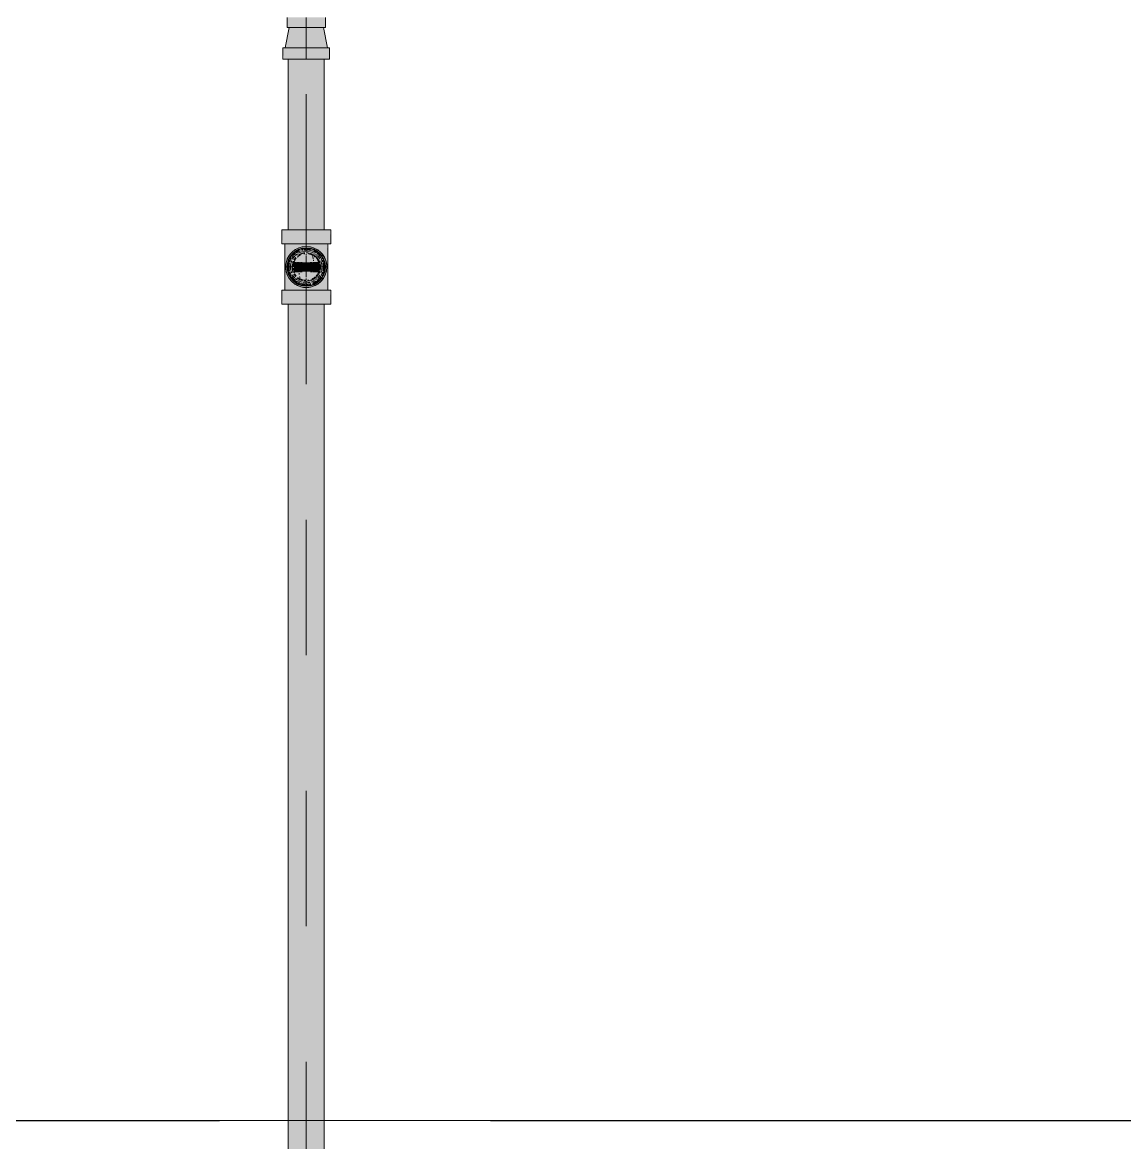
# Model space of a CAD drawing. Header units: millimetres. Extents: x -4000 to 187956, y -58990 to 162485.
# Drawn here: x 96417 to 97709, y 135424 to 136737 of the extents above; entities that cross this region are included whole.
import ezdxf

# ---------------------------------------------------------------- set-up
doc = ezdxf.new("R2010")
doc.units = ezdxf.units.MM
for name, pattern in [('Dash 1_16_', [317.5, 158.75, -158.75]), ('Grid Line', [2222.5, 1270, -317.5, 317.5, -317.5]), ('Grid Line 12_5mm', [2150, 1250, -300, 300, -300])]:
    doc.linetypes.add(name, pattern=pattern)
for name, color, linetype, lineweight in [('F-SPRN', 3, 'Continuous', 9), ('P-PIPE', 3, 'Continuous', 9), ('P-PIPE-CNTR', 3, 'Continuous', 9), ('S-GRID', 1, 'Continuous', 30)]:
    doc.layers.add(name, color=color, linetype=linetype, lineweight=lineweight)

# ---------------------------------------------------------------- blocks, each defined once
blk = doc.blocks.new('CMF2_NHAXUONG_A_rvt-1-FFS - TANG 1')
at = {"layer": 'S-GRID', "linetype": 'Grid Line 12_5mm', "lineweight": 9}
blk.add_line((-824.3, 135450), (183641.1, 135450), dxfattribs=at)
blk = doc.blocks.new('Sprinkler_Up - DN20-V1008-FFS - TANG 1')
at = {"layer": 'F-SPRN', "transparency": 33554534}
for points in [[(-13.5, 0), (-3.9, 0.7), (-1.7, 2.9), (-1.2, 3.5), (-0.6, 4), (0.6, 4), (1.2, 3.5), (1.7, 2.9), (4.6, 0), (22.2, 0), (17.8, 13.2), (6.9, 21.2), (-6.9, 21.2), (-18, 13.1), (-22.2, 0)], [(0, -16.7), (4.3, -16.1), (11.8, -11.8), (16.1, -4.3), (16.1, 4.3), (9.9, 13.2), (8.3, 14.4), (0, 16.7), (-4.3, 16.1), (-11.8, 11.8), (-16.1, 4.3), (-16.1, -4.3), (-11.8, -11.8), (-8.3, -14.4)], [(0, -15.6), (7.8, -13.5), (13.5, -7.8), (15.1, -4), (15.1, 4), (13.5, 7.8), (7.8, 13.5), (0, 15.6), (-8.2, 13.2), (-11, 11), (-15.1, 4), (-15.1, -4), (-11, -11), (-7.8, -13.5)], [(0, -21.2), (6.9, -21.2), (18, -13.1), (22.2, 0), (3.9, -0.7), (1.7, -2.9), (1.2, -3.5), (0.6, -4), (-0.6, -4), (-1.2, -3.5), (-1.7, -2.9), (-4.6, 0), (-22.2, 0), (-18, -13.1), (-6.9, -21.2)], [(-10.9, -5.5), (-10.9, 5.4), (-14.5, 5.4), (-14.5, -5.5)], [(-7.7, -5.5), (-7.7, 5.4), (-10.9, 5.4), (-10.9, -5.5)], [(0, -5.5), (0, 5.4), (-7.7, 5.4), (-7.7, -5.5)], [(0, 0), (5.7, 0), (2.9, 4.9), (-2.9, 4.9), (-5.7, 0)], [(2.9, -4.9), (5.7, 0), (-5.7, 0), (-2.9, -4.9)], [(-4.6, 0), (4.6, 0), (0, 4.6)], [(0, -4.6), (4.6, 0), (-4.6, 0)], [(0, -2.6), (1.3, 0), (-1.8, 0)], [(-1.3, 0), (1.8, 0), (0, 2.6)], [(7.7, -5.5), (7.7, 5.4), (0, 5.4), (0, -5.5)], [(10.9, -5.5), (10.9, 5.4), (7.7, 5.4), (7.7, -5.5)], [(14.5, -5.5), (14.5, 5.4), (10.9, 5.4), (10.9, -5.5)]]:
    blk.add_hatch(color=1, dxfattribs=at).paths.add_polyline_path(points)
at = {"layer": 'F-SPRN', "color": 1}
for p, q in [((-11.5, 5.4), (-14.5, 5.4)), ((-14.5, 5.4), (-11.3, 5.4)), ((-14.5, 5.4), (-14.5, 3.7)), ((-14.5, 3.3), (-14.5, 0)), ((-11.5, 5.4), (-11.5, 4)), ((-10.9, 1.9), (-10.9, 3.6)), ((-10.8, 5.4), (-8, 5.4)), ((-8.1, 5.4), (-10.8, 5.4)), ((-8.1, 5.4), (-8.1, 2.8)), ((-8.1, 2.5), (-8.1, 0.7)), ((-7.7, 4.8), (-7.7, 2.7)), ((-7.7, 4.8), (-7.7, 2.7)), ((-7.7, 2.1), (-7.7, 0.5)), ((-7.7, 2.1), (-7.7, 0.5)), ((-6.7, 5.4), (-4.7, 5.4)), ((-5.8, 3.8), (-5.8, 2.2)), ((-2.1, 0), (-2.1, 0)), ((-2.1, 0), (-2.1, -0.1)), ((-0.6, 2), (-0.6, 2)), ((-0.5, 2), (-0.6, 2)), ((0, 2.1), (-0.1, 2.1)), ((0.7, 2), (0.6, 2)), ((1.2, 1.7), (1.1, 1.7)), ((1.3, 1.7), (1.2, 1.7)), ((1.4, 1.5), (1.4, 1.5)), ((2.1, 0), (2.1, 0.1)), ((2.1, 0), (2.1, 0)), ((4.7, 5.4), (6.5, 5.4)), ((7.7, 5.4), (10.8, 5.4)), ((7.7, 5.2), (7.7, 2.7)), ((7.7, 5.2), (7.7, 2.7)), ((7.7, 2.3), (7.7, 0.5)), ((7.7, 2.3), (7.7, 0.5)), ((10.8, 5.4), (8.1, 5.4)), ((8.1, 5.4), (8.1, 2.8)), ((8.1, 2.5), (8.1, 0.4)), ((10.9, 5.4), (14.5, 5.4)), ((10.9, 3.6), (10.9, 0.2)), ((14.5, 5.4), (11.5, 5.4)), ((11.5, 5.4), (11.5, 4)), ((11.5, 3), (11.5, 0.2)), ((14.5, 5.4), (14.5, -5.5)), ((-14.5, -1.3), (-14.5, -3.7)), ((-11.1, -5.5), (-14.5, -5.5)), ((-14.5, -5.5), (-11.5, -5.5)), ((-10.9, -2.6), (-10.9, -1.3)), ((-10.8, -5.5), (-8.1, -5.5)), ((-7.8, -5.5), (-10.8, -5.5)), ((-8.1, -4.2), (-8.1, -5.5)), ((-7.7, -2.7), (-7.7, -4)), ((-7.7, -2.7), (-7.7, -4)), ((-7, -5.5), (-5.8, -5.5)), ((-4.8, -5.5), (-7, -5.5)), ((-5.8, -2.3), (-5.8, -3.8)), ((0, -2.1), (0.1, -2.1)), ((7, -5.5), (4.8, -5.5)), ((5.8, -2.2), (5.8, -3.8)), ((5.8, -5.5), (7, -5.5)), ((7.7, -0.5), (7.7, -2.3)), ((7.7, -0.5), (7.7, -2.3)), ((7.7, -2.7), (7.7, -5.4)), ((7.7, -2.7), (7.7, -5.4)), ((10.8, -5.5), (7.7, -5.5)), ((8.1, -0.4), (8.1, -2.5)), ((8.1, -2.8), (8.1, -5.5)), ((8.1, -5.5), (10.8, -5.5)), ((10.9, -0.2), (10.9, -3.6)), ((14.5, -5.5), (10.9, -5.5)), ((11.5, -0.2), (11.5, -3)), ((11.5, -4), (11.5, -5.5)), ((11.5, -5.5), (14.5, -5.5))]:
    blk.add_line(p, q, dxfattribs=at)
at = {"layer": 'F-SPRN', "color": 1, "flags": 128}
for points in [[(-1.4, 1.5), (-1.5, 1.5), (-1.5, 1.4), (-1.6, 1.3), (-1.6, 1.3), (-1.7, 1.2), (-1.7, 1.1), (-1.8, 1.1), (-1.8, 1), (-1.9, 0.9), (-1.9, 0.8), (-1.9, 0.8), (-2, 0.7), (-2, 0.6), (-2, 0.5), (-2, 0.5), (-2, 0.4), (-2.1, 0.3), (-2.1, 0.2), (-2.1, 0.1), (-2.1, 0)], [(-0.9, 1.9), (-0.9, 1.9), (-1, 1.8), (-1.1, 1.8), (-1.2, 1.7), (-1.2, 1.7), (-1.3, 1.6), (-1.4, 1.6), (-1.4, 1.5)], [(-0.6, 2), (-0.7, 2), (-0.8, 1.9), (-0.9, 1.9)], [(-0.2, 2.1), (-0.3, 2.1), (-0.4, 2), (-0.5, 2)], [(-0.1, 2.1), (-0.1, 2.1), (-0.2, 2.1)], [(0.2, 2.1), (0.1, 2.1), (0, 2.1)], [(0.4, 2), (0.4, 2), (0.3, 2.1), (0.2, 2.1)], [(0.6, 2), (0.5, 2), (0.4, 2)], [(1.1, 1.7), (1.1, 1.8), (1, 1.8), (0.9, 1.9), (0.8, 1.9), (0.8, 1.9), (0.7, 2)], [(1.4, 1.5), (1.3, 1.6), (1.3, 1.7)], [(2.1, 0.3), (2, 0.4), (2, 0.5), (2, 0.6), (2, 0.7), (1.9, 0.7), (1.9, 0.8), (1.9, 0.9), (1.8, 1), (1.8, 1), (1.8, 1.1), (1.7, 1.2), (1.7, 1.2), (1.6, 1.3), (1.6, 1.4), (1.5, 1.4), (1.4, 1.5)], [(2.1, 0.1), (2.1, 0.2), (2.1, 0.2), (2.1, 0.3)], [(-2.1, -0.1), (-2.1, -0.2), (-2.1, -0.2), (-2.1, -0.3)], [(-2.1, -0.3), (-2, -0.4), (-2, -0.5), (-2, -0.6), (-2, -0.7), (-1.9, -0.7), (-1.9, -0.8), (-1.9, -0.9), (-1.8, -1), (-1.8, -1), (-1.8, -1.1), (-1.7, -1.2), (-1.7, -1.2), (-1.6, -1.3), (-1.6, -1.4), (-1.5, -1.4), (-1.4, -1.5), (-1.4, -1.5), (-1.3, -1.6), (-1.3, -1.7), (-1.2, -1.7), (-1.1, -1.7), (-1.1, -1.8), (-1, -1.8), (-0.9, -1.9), (-0.8, -1.9), (-0.8, -1.9), (-0.7, -2), (-0.6, -2), (-0.5, -2), (-0.4, -2), (-0.4, -2), (-0.3, -2.1), (-0.2, -2.1), (-0.1, -2.1), (0, -2.1)], [(0.1, -2.1), (0.1, -2.1), (0.2, -2.1), (0.3, -2.1), (0.4, -2), (0.5, -2), (0.6, -2), (0.6, -2), (0.7, -2), (0.8, -1.9), (0.9, -1.9), (0.9, -1.9), (1, -1.8), (1.1, -1.8), (1.2, -1.7), (1.2, -1.7), (1.3, -1.6), (1.4, -1.6), (1.4, -1.5), (1.5, -1.5), (1.5, -1.4), (1.6, -1.3), (1.6, -1.3), (1.7, -1.2), (1.7, -1.1), (1.8, -1.1), (1.8, -1), (1.9, -0.9), (1.9, -0.8), (1.9, -0.8), (2, -0.7), (2, -0.6), (2, -0.5), (2, -0.5), (2, -0.4), (2.1, -0.3), (2.1, -0.2), (2.1, -0.1), (2.1, 0)]]:
    blk.add_lwpolyline(points, dxfattribs=at)
at = {"layer": 'F-SPRN', "color": 1}
for radius, start, end in [(22.2, 360, 180), (21.9, 142.518, 144), (21.9, 126.6942, 142.518), (21.9, 108.2621, 125.7507), (16.7, 121.4181, 126.9869), (16.7, 121.4181, 126.9869), (16.7, 106.5995, 120), (16.7, 106.5995, 120), (15.6, 120, 121.8808), (15.6, 120, 121.8808), (15.6, 114.4363, 119.9813), (15.6, 114.4363, 119.9813), (21.9, 99.348, 107.901), (16.7, 96.4143, 105), (16.7, 96.4143, 105), (21.9, 90.145, 98.8503), (15.6, 95.5762, 100.6843), (15.6, 95.5762, 100.6843), (16.7, 83.0684, 90), (16.7, 83.0684, 90), (21.9, 72.5583, 89.4624), (15.6, 75.573, 80.5892), (15.6, 75.573, 80.5892), (15.6, 67.5614, 74.5481), (15.6, 67.5614, 74.5481), (16.7, 60, 75), (16.7, 60, 75), (15.6, 60.0187, 65.5637), (15.6, 60.0187, 65.5637), (21.9, 54.2493, 71.7379), (15.6, 58.1192, 60), (15.6, 58.1192, 60), (16.7, 53.0131, 58.5819), (16.7, 53.0131, 58.5819), (21.9, 37.482, 53.3058), (21.9, 36, 37.482), (21.9, 165.6773, 179.2615), (21.9, 144.7698, 164.8151), (16.7, 167.6802, 180), (16.7, 167.6802, 180), (16.7, 155.3879, 164.9693), (16.7, 155.3879, 164.9693), (15.6, 166.4265, 180), (15.6, 166.4265, 180), (15.6, 150.9409, 165), (15.6, 159.6139, 165), (16.7, 136.7213, 149.931), (16.7, 136.7213, 149.931), (15.6, 150.9409, 156.3845), (15.6, 138.4214, 150), (15.6, 138.4214, 150), (15.6, 126.205, 133.2078), (15.6, 126.205, 133.2078), (4.63, 155.7832, 180), (4.63, 155.7832, 180), (4.63, 109.0192, 138.2703), (4.63, 109.0192, 138.2703), (2.56, 109.0192, 168.8278), (2.56, 109.0192, 168.8278), (2.04, 109.0192, 180), (4.63, 17.9592, 90), (4.63, 17.9592, 90), (3.81, 57.0577, 90), (2.56, 14.5599, 90), (2.56, 14.5599, 90), (2.04, 10.4703, 90), (3.81, 16.1605, 43.8358), (15.6, 46.7922, 53.795), (15.6, 46.7922, 53.795), (15.6, 30, 41.5786), (15.6, 30, 41.5786), (16.7, 30, 43.2787), (16.7, 30, 43.2787), (15.6, 23.6155, 29.5646), (15.6, 15, 29.5646), (15.6, 15, 20.3861), (16.7, 15, 24.6121), (16.7, 15, 24.6121), (15.6, 360, 13.6618), (15.6, 0, 13.6618), (16.7, 360, 12.3198), (16.7, 0, 12.3198), (21.9, 15.1849, 35.2302), (21.9, 0.7385, 14.3227), (22.2, 180, 360), (21.9, 180.7385, 194.3227), (21.9, 195.1849, 215.2302), (21.9, 216.7299, 233.3058), (16.7, 180, 192.3198), (16.7, 180, 192.3198), (16.7, 195.0307, 204.6121), (16.7, 195.0307, 204.6121), (15.6, 181.9082, 193.6618), (15.6, 181.9082, 193.6618), (15.6, 197.3339, 209.5646), (15.6, 197.3339, 209.5646), (16.7, 210.069, 223.2787), (16.7, 210.069, 223.2787), (15.6, 212.5472, 221.5786), (15.6, 212.5472, 221.5786), (16.7, 229.4249, 238.5819), (16.7, 229.4249, 238.5819), (15.6, 233.795, 240), (15.6, 233.795, 240), (4.63, 197.9592, 0), (4.63, 197.9592, 360), (3.81, 196.1605, 360), (2.56, 191.1677, 0), (2.56, 191.1677, 360), (2.04, 190.4703, 0), (15.6, 300, 313.2078), (15.6, 300, 313.2078), (16.7, 301.4181, 310.5751), (16.7, 301.4181, 310.5751), (15.6, 318.4214, 330), (15.6, 318.4214, 330), (16.7, 316.7213, 330), (16.7, 316.7213, 330), (21.9, 306.6942, 323.2701), (15.6, 330.4354, 345), (15.6, 330.4354, 336.3845), (15.6, 339.6139, 345), (15.6, 346.3382, 360), (15.6, 346.3382, 360), (16.7, 335.3879, 345), (16.7, 335.3879, 345), (16.7, 347.6802, 360), (16.7, 347.6802, 360), (21.9, 324.7698, 344.8151), (21.9, 345.6773, 359.2615), (21.9, 234.2493, 251.7379), (16.7, 240, 255), (16.7, 240, 255), (15.6, 240.0187, 254.5481), (15.6, 240.0187, 254.5481), (21.9, 252.5583, 269.4624), (15.6, 255, 267.64), (15.6, 255, 267.64), (16.7, 263.0684, 270), (16.7, 263.0684, 270), (21.9, 270.145, 278.8503), (15.6, 275.5762, 280.6843), (15.6, 275.5762, 280.6843), (16.7, 276.4143, 285), (16.7, 276.4143, 285), (21.9, 279.348, 287.901), (16.7, 286.5995, 300), (16.7, 286.5995, 300), (15.6, 294.4363, 299.9813), (15.6, 294.4363, 299.9813), (21.9, 288.2621, 305.7507)]:
    blk.add_arc((0, 0), radius, start, end, dxfattribs=at)
blk = doc.blocks.new('Steel_Transition_Threaded_HoaPhat - Standard-V977-FFS - TANG 1')
at = {"layer": 'P-PIPE', "lineweight": 13, "transparency": 33554534}
h = blk.add_hatch(color=1, dxfattribs=at)
h.paths.add_polyline_path([(141750, 136427.6), (141755.8, 136428.4), (141761.3, 136430.6), (141765.9, 136434.2), (141769.5, 136438.8), (141771.7, 136444.3), (141772.5, 136450.1), (141771.7, 136455.9), (141768, 136463.3), (141765.9, 136466), (141761.3, 136469.6), (141755.8, 136471.8), (141750, 136472.6), (141744.2, 136471.8), (141738.8, 136469.6), (141732, 136463.3), (141730.5, 136461.3), (141728.3, 136455.9), (141727.5, 136450.1), (141728.3, 136444.3), (141730.5, 136438.8), (141734.1, 136434.2), (141738.8, 136430.6), (141744.2, 136428.4)])
h.paths.add_polyline_path([(141750, 136430), (141744.8, 136430.7), (141740, 136432.7), (141735.8, 136435.9), (141732.6, 136440), (141730.6, 136444.9), (141729.9, 136450.1), (141730.6, 136455.3), (141735, 136463.3), (141735.8, 136464.3), (141740, 136467.5), (141744.8, 136469.5), (141750, 136470.2), (141755.2, 136469.5), (141760.1, 136467.5), (141765, 136463.3), (141767.4, 136460.1), (141769.4, 136455.3), (141770.1, 136450.1), (141769.4, 136444.9), (141767.4, 136440), (141764.2, 136435.9), (141760.1, 136432.7), (141755.2, 136430.7)])
for points in [[(141750, 136430), (141750, 136433.7), (141741.8, 136435.9), (141735.8, 136441.9), (141733.6, 136450.1), (141735.8, 136458.3), (141741.8, 136464.3), (141750, 136466.5), (141750, 136470.2), (141744.8, 136469.5), (141740, 136467.5), (141735, 136463.3), (141732.6, 136460.1), (141730.6, 136455.3), (141729.9, 136450.1), (141730.6, 136444.9), (141732.6, 136440), (141735.8, 136435.9), (141740, 136432.7), (141744.8, 136430.7)], [(141750, 136431.6), (141754.8, 136432.2), (141759.3, 136434.1), (141763.1, 136437), (141766, 136440.8), (141767.9, 136445.3), (141768.5, 136450.1), (141767.9, 136454.9), (141766, 136459.3), (141762.9, 136463.3), (141759.3, 136466.1), (141754.8, 136468), (141750, 136468.6), (141745.2, 136468), (141740.8, 136466.1), (141736.9, 136463.2), (141734, 136459.3), (141732.1, 136454.9), (141731.5, 136450.1), (141732.1, 136445.3), (141734, 136440.8), (141736.9, 136437), (141740.8, 136434.1), (141745.2, 136432.2)], [(141750, 136430), (141755.2, 136430.7), (141760.1, 136432.7), (141764.2, 136435.9), (141767.4, 136440), (141769.4, 136444.9), (141770.1, 136450.1), (141769.4, 136455.3), (141765, 136463.3), (141764.2, 136464.3), (141760.1, 136467.5), (141755.2, 136469.5), (141750, 136470.2), (141750, 136466.5), (141758.2, 136464.3), (141764.2, 136458.3), (141766.4, 136450.1), (141764.2, 136441.9), (141758.2, 136435.9), (141750, 136433.7)]]:
    blk.add_hatch(color=1, dxfattribs=at).paths.add_polyline_path(points)
at = {"layer": 'P-PIPE', "color": 20, "lineweight": 13}
for radius, start, end in [(22.5, 90, 270), (22.5, 90, 270), (20.1, 139.8677, 148.1553), (18.5, 136.4297, 150), (18.5, 136.4297, 150), (20.1, 128.8856, 138.6435), (18.5, 134.3867, 135), (18.5, 134.3867, 135), (18.5, 123.4976, 133.2041), (18.5, 123.4976, 133.2041), (20.1, 109.6859, 125.0043), (18.5, 106.819, 120), (18.5, 106.819, 120), (16.4, 115.1607, 120), (16.4, 107.4657, 111.9681), (20.1, 100.9975, 105), (18.5, 91.4353, 103.2046), (18.5, 91.4353, 103.2046), (16.4, 96.2132, 104.6042), (20.1, 90.5246, 98.5089), (22.5, 270, 90), (22.5, 270, 90), (18.5, 78.0986, 90), (18.5, 78.0986, 90), (20.1, 75.0607, 87.9279), (18.5, 60, 75), (18.5, 60, 75), (16.4, 66.9681, 72.9388), (20.1, 54.9957, 75), (18.5, 46.7959, 56.5024), (18.5, 46.7959, 56.5024), (20.1, 41.3565, 51.1144), (18.5, 45, 45.6133), (18.5, 45, 45.6133), (18.5, 30, 43.5703), (18.5, 30, 43.5703), (20.1, 31.8447, 40.1323), (20.1, 166.0499, 193.9501), (20.1, 150, 162.7449), (18.5, 166.5939, 193.4061), (18.5, 166.5939, 193.4061), (18.5, 157.6232, 165), (18.5, 157.6232, 165), (16.4, 168.5467, 178.9063), (16.4, 184.8393, 191.4533), (16.4, 158.0319, 163.506), (16.4, 143.5463, 150), (16.4, 30, 38.0319), (16.4, 353.5463, 8.0319), (18.5, 15, 22.3768), (18.5, 15, 22.3768), (20.1, 17.2551, 30), (18.5, 346.5939, 13.4061), (18.5, 346.5939, 13.4061), (20.1, 346.0499, 13.9501), (20.1, 197.2551, 210), (18.5, 195, 202.3768), (18.5, 195, 202.3768), (20.1, 211.8447, 231.1144), (18.5, 210, 223.5703), (18.5, 210, 223.5703), (16.4, 210.6635, 216.4537), (18.5, 226.7959, 236.5024), (18.5, 226.7959, 236.5024), (16.4, 230.4733, 236.6389), (18.5, 240, 255), (18.5, 240, 255), (16.4, 240, 246.5955), (16.4, 250.3629, 255), (16.4, 276.2132, 283.9063), (16.4, 287.4657, 291.9681), (18.5, 286.819, 300), (18.5, 286.819, 300), (16.4, 293.4045, 300), (18.5, 303.4976, 313.2041), (18.5, 303.4976, 313.2041), (20.1, 308.8856, 328.1553), (18.5, 316.4297, 330), (18.5, 316.4297, 330), (16.4, 338.0319, 342.8691), (18.5, 337.6232, 345), (18.5, 337.6232, 345), (20.1, 330, 342.7449), (20.1, 234.9957, 255), (20.1, 255.0607, 267.9279), (18.5, 258.0986, 270), (18.5, 258.0986, 270), (16.4, 264.1652, 268.506), (20.1, 270.5246, 278.5089), (18.5, 271.4353, 283.2046), (18.5, 271.4353, 283.2046), (20.1, 280.9975, 285), (20.1, 289.6859, 305.0043)]:
    blk.add_arc((141750, 136450.1), radius, start, end, dxfattribs=at)

msp = doc.modelspace()

# ---------------------------------------------------------------- block references
at = {"lineweight": 5}
msp.add_blockref('CMF2_NHAXUONG_A_rvt-1-FFS - TANG 1', (0, 0), dxfattribs=at)

# ---------------------------------------------------------------- next in the draw order: hatches: boundary and pattern name
at = {"layer": 'P-PIPE', "lineweight": 5, "transparency": 33554534}
for points in [[(96734.1, 136730.8), (96772.5, 136730.8), (96771.7, 136742.6), (96727.5, 136742.6), (96728.3, 136730.8), (96730.5, 136730.8)], [(96767.5, 136706.9), (96774.8, 136706.9), (96769.4, 136730.8), (96729.9, 136730.8), (96726.1, 136706.9), (96762.4, 136706.9)], [(96769.3, 136693.6), (96777.4, 136693.6), (96776.4, 136706.9), (96722.7, 136706.9), (96723.6, 136693.6), (96763.7, 136693.6)], [(96728.9, 136493.8), (96750, 136493.8), (96750, 136693.6), (96728.9, 136693.6), (96728.9, 136536.3)], [(96750, 136493.8), (96771.1, 136493.8), (96770.4, 136693.6), (96750, 136693.6), (96750, 136536.3)], [(96750, 136477.1), (96750, 136493.8), (96721.4, 136493.8), (96722.4, 136477.1), (96742.6, 136477.1)], [(96770.2, 136477.1), (96778.6, 136477.1), (96777.7, 136493.8), (96750, 136493.8), (96750, 136477.1), (96764.3, 136477.1)], [(96748.4, 136423.1), (96750, 136423.1), (96750, 136428.9), (96740.8, 136431.3), (96733.9, 136436.8), (96731.7, 136439.4), (96729.2, 136446.2), (96729.2, 136454), (96733.9, 136463.4), (96737.7, 136467), (96744.3, 136470.2), (96750, 136471.2), (96750, 136477.1), (96724.7, 136477.1), (96725.6, 136423.1), (96746.7, 136423.1)], [(96750, 136426), (96756.2, 136426.8), (96762.1, 136429.2), (96767.1, 136433), (96770.9, 136438), (96773.3, 136443.8), (96774.1, 136450.1), (96773.3, 136456.3), (96770, 136463.3), (96767.1, 136467.1), (96762.1, 136471), (96756.2, 136473.4), (96750, 136474.2), (96743.8, 136473.4), (96737.9, 136471), (96733, 136467.1), (96729.1, 136462.1), (96726.7, 136456.3), (96725.9, 136450.1), (96726.7, 136443.8), (96729.1, 136438), (96733, 136433), (96737.9, 136429.2), (96743.8, 136426.8)], [(96771.9, 136423.1), (96775.3, 136423.1), (96774.4, 136477.1), (96750, 136477.1), (96750, 136471.2), (96759.2, 136468.9), (96766.1, 136463.4), (96768.3, 136460.7), (96770.8, 136454), (96770.8, 136446.2), (96766.1, 136436.8), (96762.3, 136433.2), (96755.7, 136430), (96750, 136428.9), (96750, 136423.1), (96767.9, 136423.1)], [(96741.7, 136435.6), (96742.8, 136437.6), (96741.7, 136441.7), (96742.8, 136445.9), (96745.8, 136449), (96757.2, 136454.3), (96758.4, 136458.4), (96756.7, 136463.3), (96755.9, 136464.3), (96750, 136466.8), (96741.7, 136464.6), (96735.5, 136458.4), (96733.3, 136450.1), (96735.5, 136441.7), (96738.2, 136438.3)], [(96729.8, 136406.5), (96750, 136406.5), (96750, 136423.1), (96721.4, 136423.1), (96722.4, 136406.5), (96725.2, 136406.5)], [(96770.2, 136406.5), (96778.6, 136406.5), (96777.7, 136423.1), (96750, 136423.1), (96750, 136406.5), (96764.3, 136406.5)], [(96750, 134725.1), (96750, 136406.5), (96728.9, 136406.5), (96729.6, 134725.1), (96744.5, 134725.1)], [(96750, 134725.1), (96771.1, 134725.1), (96770.4, 136406.5), (96750, 136406.5), (96750, 135076.2)]]:
    msp.add_hatch(color=1, dxfattribs=at).paths.add_polyline_path(points)
at = {"layer": 'P-PIPE', "transparency": 33554534}
msp.add_hatch(color=1, dxfattribs=at).paths.add_polyline_path([(96750, 136433.4), (96758.4, 136435.6), (96761.8, 136438.3), (96766.1, 136445.8), (96766.1, 136454.4), (96760, 136463.3), (96758.4, 136464.6), (96750, 136466.8), (96745.7, 136466.2), (96738.2, 136461.9), (96733.9, 136454.4), (96733.9, 136445.8), (96738.2, 136438.3), (96741.7, 136435.6)])

# ---------------------------------------------------------------- next in the draw order: linework, layer by layer
at = {"layer": 'P-PIPE', "color": 20, "lineweight": 13}
for p, q in [((96727.5, 136742.6), (96727.5, 136730.8)), ((96772.5, 136730.8), (96772.5, 136742.6)), ((96729.9, 136730.8), (96725.2, 136706.9)), ((96727.5, 136730.8), (96772.5, 136730.8)), ((96727.5, 136730.8), (96729.8, 136730.8)), ((96730.6, 136730.8), (96744.2, 136730.8)), ((96744.8, 136730.8), (96755.2, 136730.8)), ((96755.8, 136730.8), (96769.4, 136730.8)), ((96774.8, 136706.9), (96770.1, 136730.8)), ((96770.2, 136730.8), (96772.5, 136730.8)), ((96722.7, 136706.9), (96722.7, 136693.6)), ((96725, 136706.9), (96722.7, 136706.9)), ((96777.4, 136706.9), (96722.7, 136706.9)), ((96742.9, 136706.9), (96726.3, 136706.9)), ((96756.4, 136706.9), (96743.6, 136706.9)), ((96773.7, 136706.9), (96757.1, 136706.9)), ((96777.4, 136706.9), (96775, 136706.9)), ((96777.4, 136693.6), (96777.4, 136706.9)), ((96722.7, 136693.6), (96777.4, 136693.6)), ((96722.7, 136693.6), (96728.7, 136693.6)), ((96728.9, 136693.6), (96728.9, 136493.8)), ((96729.6, 136693.6), (96728.9, 136693.6)), ((96768.3, 136693.6), (96731.7, 136693.6)), ((96731.7, 136693.6), (96768.4, 136693.6)), ((96771.1, 136693.6), (96770.4, 136693.6)), ((96771.1, 136493.8), (96771.1, 136693.6)), ((96771.3, 136693.6), (96777.4, 136693.6)), ((96721.4, 136493.8), (96721.4, 136477.1)), ((96728.8, 136493.8), (96721.4, 136493.8)), ((96750, 136493.8), (96721.4, 136493.8)), ((96728.9, 136493.8), (96729.6, 136493.8)), ((96729.7, 136493.8), (96735.1, 136493.8)), ((96735, 136493.8), (96729.8, 136493.8)), ((96735.6, 136493.8), (96764.4, 136493.8)), ((96750, 136493.8), (96735.7, 136493.8)), ((96764.3, 136493.8), (96750, 136493.8)), ((96778.6, 136493.8), (96750, 136493.8)), ((96764.9, 136493.8), (96770.3, 136493.8)), ((96770.2, 136493.8), (96765, 136493.8)), ((96770.4, 136493.8), (96771.1, 136493.8)), ((96778.6, 136493.8), (96771.2, 136493.8)), ((96778.6, 136477.1), (96778.6, 136493.8)), ((96721.4, 136477.1), (96724.6, 136477.1)), ((96721.4, 136477.1), (96750, 136477.1)), ((96724.7, 136477.1), (96724.7, 136423.1)), ((96725.6, 136477.1), (96724.7, 136477.1)), ((96725.6, 136477.1), (96724.7, 136477.1)), ((96725.5, 136477.1), (96734.7, 136477.1)), ((96734.6, 136477.1), (96725.6, 136477.1)), ((96742.6, 136477.1), (96725.6, 136477.1)), ((96741.9, 136477.1), (96735.6, 136477.1)), ((96735.7, 136477.1), (96741.9, 136477.1)), ((96743.4, 136477.1), (96750, 136477.1)), ((96750, 136477.1), (96743.5, 136477.1)), ((96750, 136477.1), (96743.5, 136477.1)), ((96750, 136477.1), (96756.6, 136477.1)), ((96750, 136477.1), (96778.6, 136477.1)), ((96756.5, 136477.1), (96750, 136477.1)), ((96756.5, 136477.1), (96750, 136477.1)), ((96775.3, 136477.1), (96757.4, 136477.1)), ((96758.1, 136477.1), (96764.3, 136477.1)), ((96764.4, 136477.1), (96758.1, 136477.1)), ((96765.3, 136477.1), (96774.5, 136477.1)), ((96775.3, 136477.1), (96765.4, 136477.1)), ((96775.3, 136423.1), (96775.3, 136477.1)), ((96775.4, 136477.1), (96778.6, 136477.1)), ((96721.4, 136423.1), (96721.4, 136406.5)), ((96724.6, 136423.1), (96721.4, 136423.1)), ((96750, 136423.1), (96721.4, 136423.1)), ((96724.7, 136423.1), (96734.6, 136423.1)), ((96724.7, 136423.1), (96742.6, 136423.1)), ((96734.7, 136423.1), (96725.5, 136423.1)), ((96735.6, 136423.1), (96741.9, 136423.1)), ((96741.9, 136423.1), (96735.7, 136423.1)), ((96750, 136423.1), (96743.4, 136423.1)), ((96743.5, 136423.1), (96750, 136423.1)), ((96743.5, 136423.1), (96750, 136423.1)), ((96756.6, 136423.1), (96750, 136423.1)), ((96778.6, 136423.1), (96750, 136423.1)), ((96750, 136423.1), (96756.5, 136423.1)), ((96750, 136423.1), (96756.5, 136423.1)), ((96757.4, 136423.1), (96774.4, 136423.1)), ((96764.3, 136423.1), (96758.1, 136423.1)), ((96758.1, 136423.1), (96764.4, 136423.1)), ((96774.5, 136423.1), (96765.3, 136423.1)), ((96765.4, 136423.1), (96774.4, 136423.1)), ((96774.4, 136423.1), (96775.3, 136423.1)), ((96774.4, 136423.1), (96775.3, 136423.1)), ((96778.6, 136423.1), (96775.4, 136423.1)), ((96778.6, 136406.5), (96778.6, 136423.1)), ((96721.4, 136406.5), (96728.8, 136406.5)), ((96721.4, 136406.5), (96750, 136406.5)), ((96728.9, 136406.5), (96728.9, 134725.1)), ((96729.6, 136406.5), (96728.9, 136406.5)), ((96735.1, 136406.5), (96729.7, 136406.5)), ((96729.8, 136406.5), (96735, 136406.5)), ((96764.4, 136406.5), (96735.6, 136406.5)), ((96735.7, 136406.5), (96750, 136406.5)), ((96750, 136406.5), (96764.3, 136406.5)), ((96750, 136406.5), (96778.6, 136406.5)), ((96770.3, 136406.5), (96764.9, 136406.5)), ((96765, 136406.5), (96770.2, 136406.5)), ((96771.1, 136406.5), (96770.4, 136406.5)), ((96771.1, 134725.1), (96771.1, 136406.5)), ((96771.2, 136406.5), (96778.6, 136406.5))]:
    msp.add_line(p, q, dxfattribs=at)
for radius, start, end in [(24.1, 90, 255), (24.1, 90, 270), (24.1, 285, 90), (24.1, 270, 90), (21.1, 150, 154.6013), (21.1, 128.0211, 141.0043), (21.1, 113.0211, 125.8689), (21.1, 99.731, 105), (21.1, 90, 98.0211), (21.1, 75, 90), (21.1, 54.4236, 65.5764), (21.1, 45, 51.9789), (21.1, 39.3488, 45), (21.1, 26.4435, 30), (21.1, 165.7378, 177.7452), (21.1, 182.0242, 192.7707), (21.1, 158.0211, 165), (21.1, 15, 21.9789), (21.1, 2.0242, 14.2622), (21.1, 345.7378, 351.9789), (21.1, 353.0708, 357.9758), (21.1, 195, 203.0211), (21.1, 205.3987, 210), (21.1, 213.8363, 218.0211), (21.1, 218.1596, 233.0211), (21.1, 306.9789, 315), (21.1, 317.2293, 321.8404), (21.1, 321.9789, 326.1637), (21.1, 330, 334.6013), (21.1, 336.9789, 345), (21.1, 234.1311, 240), (21.1, 242.2293, 251.1321), (24.1, 255, 255.2105), (24.1, 255.2105, 270), (21.1, 255, 261.9292), (21.1, 261.9789, 267.7707), (21.1, 270, 276.9789), (24.1, 270, 284.7895), (21.1, 279.731, 285), (24.1, 284.7895, 285), (21.1, 291.9789, 305.8689)]:
    msp.add_arc((96750, 136450.1), radius, start, end, dxfattribs=at)
at = {"layer": 'P-PIPE', "color": 1}
for centre, radius, start, end in [((96750, 136458.4), 8.35, 69.0027, 79.2369), ((96750, 136458.4), 8.35, 20.1285, 29.0413), ((96750, 136458.4), 8.35, 8.0385, 17.9918), ((96750, 136450.1), 16.7, 46.0317, 51.8726), ((96750, 136450.1), 16.7, 39.3092, 45.2846), ((96750, 136450.1), 16.7, 32.3031, 39.2955), ((96750, 136450.1), 16.7, 170.1108, 177.203), ((96750, 136450.1), 16.7, 182.797, 189.8892), ((96750, 136450.1), 16.7, 157.579, 164.2722), ((96750, 136441.7), 8.35, 131.0366, 150), ((96750, 136441.7), 8.35, 115.6806, 125.5287), ((96750, 136441.7), 8.35, 100.6842, 114.0387), ((96750, 136441.7), 8.35, 90, 100.6842), ((96750, 136458.4), 8.35, 270, 280.6842), ((96750, 136458.4), 8.35, 316.3183, 330), ((96750, 136458.4), 8.35, 352.2824, 1.6717), ((96750, 136450.1), 16.7, 23.314, 31.0974), ((96750, 136450.1), 16.7, 16.9375, 22.421), ((96750, 136450.1), 16.7, 4.3093, 9.8892), ((96750, 136450.1), 16.7, 190.2154, 195.2487), ((96750, 136450.1), 16.7, 231.8726, 237.203), ((96750, 136441.7), 8.35, 172.0327, 181.5407), ((96750, 136441.7), 8.35, 199.9004, 209.0413), ((96750, 136441.7), 8.35, 226.6998, 237.8461), ((96750, 136450.1), 16.7, 308.1274, 313.9683), ((96750, 136450.1), 16.7, 314.7154, 320.6908), ((96750, 136450.1), 16.7, 328.9026, 336.686), ((96750, 136450.1), 16.7, 337.2636, 343.0625), ((96750, 136441.7), 8.35, 249.0027, 259.2369), ((96750, 136450.1), 16.7, 264.6626, 273.5288)]:
    msp.add_arc(centre, radius, start, end, dxfattribs=at)
at = {"layer": 'P-PIPE-CNTR', "color": 20, "lineweight": 13}
for p, q in [((96750, 136693.6), (96750, 136742.6)), ((96750, 136493.8), (96750, 136474.2)), ((96750, 136474.2), (96750, 136472.6)), ((96750, 136472.6), (96750, 136471.2)), ((96750, 136470.2), (96750, 136468.6)), ((96750, 136465.2), (96750, 136463.6)), ((96750, 136462.6), (96750, 136459.8)), ((96750, 136459.1), (96750, 136456.5)), ((96750, 136454.3), (96750, 136452.6)), ((96750, 136452.1), (96750, 136450.1)), ((96750, 136450.1), (96750, 136448)), ((96750, 136447.5), (96750, 136445.9)), ((96750, 136444.6), (96750, 136441.1)), ((96750, 136440.4), (96750, 136438.1)), ((96750, 136436.5), (96750, 136435)), ((96750, 136433.4), (96750, 136432.2)), ((96750, 136431.6), (96750, 136430)), ((96750, 136428.9), (96750, 136427.6)), ((96750, 136426), (96750, 136406.5))]:
    msp.add_line(p, q, dxfattribs=at)
at = {"layer": 'P-PIPE-CNTR', "color": 1, "linetype": 'Dash 1_16_'}
for p, q in [((96750, 136493.8), (96750, 136693.6)), ((96750, 136493.8), (96750, 136693.6)), ((96750, 136472.6), (96750, 136475.1)), ((96750, 136471.2), (96750, 136472.6)), ((96750, 136468.6), (96750, 136470.2)), ((96750, 136463.6), (96750, 136465.2)), ((96750, 136459.8), (96750, 136462.6)), ((96725, 136450.1), (96727.5, 136450.1)), ((96727.8, 136450.1), (96731.5, 136450.1)), ((96731.5, 136450.1), (96733.3, 136450.1)), ((96736.9, 136450.1), (96740.4, 136450.1)), ((96740.4, 136450.1), (96742.3, 136450.1)), ((96745.4, 136450.1), (96747.6, 136450.1)), ((96748.7, 136450.1), (96750, 136450.1)), ((96750, 136455.5), (96750, 136459.1)), ((96750, 136452.6), (96750, 136454.3)), ((96750, 136450.1), (96750, 136452.1)), ((96750, 136448), (96750, 136450.1)), ((96750, 136450.1), (96751.3, 136450.1)), ((96750, 136445.9), (96750, 136447.5)), ((96751.8, 136450.1), (96754.6, 136450.1)), ((96755.7, 136450.1), (96763.5, 136450.1)), ((96766.4, 136450.1), (96768.5, 136450.1)), ((96768.5, 136450.1), (96772.2, 136450.1)), ((96772.5, 136450.1), (96775, 136450.1)), ((96750, 136441.1), (96750, 136444.6)), ((96750, 136438.1), (96750, 136440.4)), ((96750, 136435), (96750, 136436.5)), ((96750, 136432.2), (96750, 136433.4)), ((96750, 136430), (96750, 136431.6)), ((96750, 136427.6), (96750, 136428.9)), ((96750, 136425.1), (96750, 136426.8)), ((96750, 134725.1), (96750, 136406.5)), ((96750, 134725.1), (96750, 136406.5))]:
    msp.add_line(p, q, dxfattribs=at)
at = {"layer": 'S-GRID', "linetype": 'Grid Line'}
msp.add_line((-824.3, 135450), (183641.1, 135450), dxfattribs=at)

# ---------------------------------------------------------------- next in the draw order: block references
at = {"layer": 'F-SPRN', "color": 1}
msp.add_blockref('Sprinkler_Up - DN20-V1008-FFS - TANG 1', (96750, 136450.1), dxfattribs=at)
at = {"layer": 'P-PIPE', "color": 20, "lineweight": 13}
msp.add_blockref('Steel_Transition_Threaded_HoaPhat - Standard-V977-FFS - TANG 1', (-45000, 0), dxfattribs=at)

doc.saveas('drawing.dxf')
